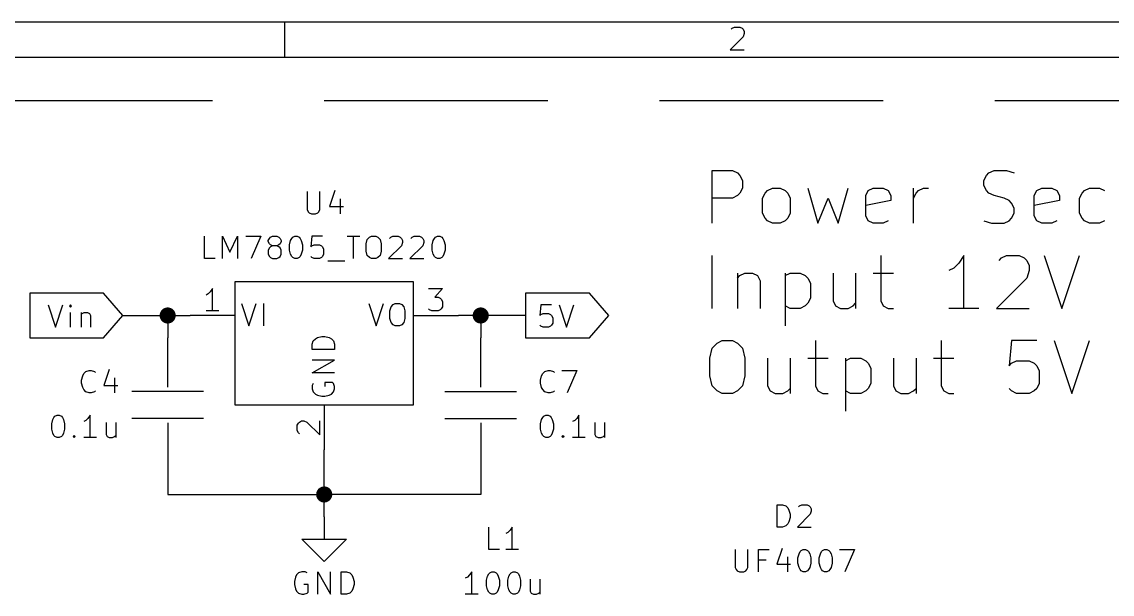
# Model space of a CAD drawing. Extents: x 0.4 to 11.3, y -7.9 to -0.4.
# Drawn here: x 1.774 to 4.212, y -1.673 to -0.394 of the extents above; entities that cross this region are included whole.
import ezdxf

# ---------------------------------------------------------------- set-up
doc = ezdxf.new("R2010")
doc.units = 0
doc.header["$MEASUREMENT"] = 0
doc.linetypes.add('DASHED', pattern=[0.75, 0.5, -0.25])
for name, color, linetype in [('BLUE3', 171, 'CONTINUOUS'), ('CYAN2', 4, 'CONTINUOUS'), ('GREEN3', 91, 'CONTINUOUS'), ('LYELLOW', 51, 'CONTINUOUS'), ('RED2', 1, 'CONTINUOUS'), ('RED3', 11, 'CONTINUOUS')]:
    doc.layers.add(name, color=color, linetype=linetype)

msp = doc.modelspace()

# ---------------------------------------------------------------- linework, layer by layer
at = {"layer": 'BLUE3', "linetype": 'DASHED'}
msp.add_line((5.2, -0.57), (0.5, -0.57), dxfattribs=at)
at = {"layer": 'BLUE3', "linetype": 'CONTINUOUS'}
for p, q in [((3.3178, -0.8439), (3.3178, -0.7258)), ((3.3178, -0.7258), (3.3628, -0.7258)), ((3.3628, -0.7258), (3.3741, -0.7314)), ((3.3741, -0.7314), (3.3797, -0.737)), ((3.9309, -0.737), (3.9365, -0.7314)), ((3.9365, -0.7314), (3.9478, -0.7258)), ((3.9478, -0.7258), (3.9759, -0.7258)), ((3.9759, -0.7258), (3.9927, -0.7314)), ((3.3797, -0.737), (3.3853, -0.7483)), ((3.3853, -0.7483), (3.3853, -0.7651)), ((3.9253, -0.7483), (3.9309, -0.737)), ((3.9253, -0.7595), (3.9253, -0.7483)), ((3.3797, -0.7764), (3.3741, -0.782)), ((3.3853, -0.7651), (3.3797, -0.7764)), ((3.4303, -0.7876), (3.4359, -0.7764)), ((3.4359, -0.7764), (3.4416, -0.7708)), ((3.4416, -0.7708), (3.4528, -0.7651)), ((3.4528, -0.7651), (3.4697, -0.7651)), ((3.4697, -0.7651), (3.4809, -0.7708)), ((3.4809, -0.7708), (3.4866, -0.7764)), ((3.4866, -0.7764), (3.4922, -0.7876)), ((3.5316, -0.7651), (3.5541, -0.8439)), ((3.599, -0.8439), (3.6215, -0.7651)), ((3.6609, -0.782), (3.6665, -0.7708)), ((3.6665, -0.7708), (3.6778, -0.7651)), ((3.6778, -0.7651), (3.7003, -0.7651)), ((3.7003, -0.7651), (3.7115, -0.7708)), ((3.7115, -0.7708), (3.7172, -0.782)), ((3.7678, -0.8439), (3.7678, -0.7651)), ((3.7678, -0.7876), (3.7734, -0.7764)), ((3.7734, -0.7764), (3.779, -0.7708)), ((3.779, -0.7708), (3.7903, -0.7651)), ((3.7903, -0.7651), (3.8015, -0.7651)), ((3.9309, -0.7708), (3.9253, -0.7595)), ((3.9365, -0.7764), (3.9309, -0.7708)), ((3.9478, -0.782), (3.9365, -0.7764)), ((4.0377, -0.782), (4.0434, -0.7708)), ((4.0434, -0.7708), (4.0546, -0.7651)), ((4.0546, -0.7651), (4.0771, -0.7651)), ((4.0771, -0.7651), (4.0884, -0.7708)), ((4.0884, -0.7708), (4.094, -0.782)), ((4.139, -0.7876), (4.1446, -0.7764)), ((4.1446, -0.7764), (4.1502, -0.7708)), ((4.1502, -0.7708), (4.1615, -0.7651)), ((4.1615, -0.7651), (4.184, -0.7651)), ((4.184, -0.7651), (4.1952, -0.7708)), ((3.3628, -0.7876), (3.3178, -0.7876)), ((3.3741, -0.782), (3.3628, -0.7876)), ((3.4303, -0.8214), (3.4303, -0.7876)), ((3.4922, -0.7876), (3.4922, -0.8214)), ((3.5541, -0.8439), (3.5766, -0.7876)), ((3.5766, -0.7876), (3.599, -0.8439)), ((3.6609, -0.827), (3.6609, -0.782)), ((3.7172, -0.7933), (3.6609, -0.8045)), ((3.7172, -0.782), (3.7172, -0.7933)), ((3.9702, -0.7876), (3.9478, -0.782)), ((3.9815, -0.7933), (3.9702, -0.7876)), ((3.9871, -0.7989), (3.9815, -0.7933)), ((3.9927, -0.8101), (3.9871, -0.7989)), ((4.0377, -0.827), (4.0377, -0.782)), ((4.094, -0.7933), (4.0377, -0.8045)), ((4.094, -0.782), (4.094, -0.7933)), ((4.139, -0.8214), (4.139, -0.7876)), ((3.4359, -0.8326), (3.4303, -0.8214)), ((3.4922, -0.8214), (3.4866, -0.8326)), ((3.6665, -0.8383), (3.6609, -0.827)), ((3.9871, -0.8326), (3.9927, -0.8214)), ((3.9927, -0.8214), (3.9927, -0.8101)), ((4.0434, -0.8383), (4.0377, -0.827)), ((4.1446, -0.8326), (4.139, -0.8214)), ((3.4416, -0.8383), (3.4359, -0.8326)), ((3.4528, -0.8439), (3.4416, -0.8383)), ((3.4697, -0.8439), (3.4528, -0.8439)), ((3.4809, -0.8383), (3.4697, -0.8439)), ((3.4866, -0.8326), (3.4809, -0.8383)), ((3.6778, -0.8439), (3.6665, -0.8383)), ((3.7003, -0.8439), (3.6778, -0.8439)), ((3.7115, -0.8383), (3.7003, -0.8439)), ((3.9253, -0.8383), (3.9421, -0.8439)), ((3.9421, -0.8439), (3.9702, -0.8439)), ((3.9702, -0.8439), (3.9815, -0.8383)), ((3.9815, -0.8383), (3.9871, -0.8326)), ((4.0546, -0.8439), (4.0434, -0.8383)), ((4.0771, -0.8439), (4.0546, -0.8439)), ((4.0884, -0.8383), (4.0771, -0.8439)), ((4.1502, -0.8383), (4.1446, -0.8326)), ((4.1615, -0.8439), (4.1502, -0.8383)), ((4.184, -0.8439), (4.1615, -0.8439)), ((4.1952, -0.8383), (4.184, -0.8439)), ((3.3178, -1.034), (3.3178, -0.9159)), ((3.6947, -0.9159), (3.6947, -1.0172)), ((3.8803, -0.9159), (3.869, -0.9328)), ((3.8803, -1.034), (3.8803, -0.9159)), ((3.959, -0.9272), (3.9646, -0.9215)), ((3.9646, -0.9215), (3.9759, -0.9159)), ((3.9759, -0.9159), (4.004, -0.9159)), ((4.004, -0.9159), (4.0152, -0.9215)), ((4.0152, -0.9215), (4.0209, -0.9272)), ((4.0602, -0.9159), (4.0996, -1.034)), ((4.0996, -1.034), (4.139, -0.9159)), ((3.8578, -0.944), (3.8465, -0.9497)), ((3.869, -0.9328), (3.8578, -0.944)), ((4.0209, -0.9272), (4.0265, -0.9384)), ((4.0265, -0.9497), (4.0209, -0.9665)), ((4.0265, -0.9384), (4.0265, -0.9497)), ((3.3741, -0.9553), (3.3741, -1.034)), ((3.3741, -0.9665), (3.3797, -0.9609)), ((3.3797, -0.9609), (3.3909, -0.9553)), ((3.3909, -0.9553), (3.4078, -0.9553)), ((3.4078, -0.9553), (3.4191, -0.9609)), ((3.4191, -0.9609), (3.4247, -0.9722)), ((3.4247, -0.9722), (3.4247, -1.034)), ((3.4809, -0.9553), (3.4809, -1.0734)), ((3.4809, -0.9609), (3.4922, -0.9553)), ((3.4922, -0.9553), (3.5147, -0.9553)), ((3.5147, -0.9553), (3.5259, -0.9609)), ((3.5259, -0.9609), (3.5316, -0.9665)), ((3.5316, -0.9665), (3.5372, -0.9778)), ((3.5878, -0.9553), (3.5878, -1.0172)), ((3.6384, -0.9553), (3.6384, -1.034)), ((3.6778, -0.9553), (3.7228, -0.9553)), ((4.0209, -0.9665), (3.9534, -1.034)), ((3.5372, -0.9778), (3.5372, -1.0115)), ((3.5316, -1.0228), (3.5259, -1.0284)), ((3.5372, -1.0115), (3.5316, -1.0228)), ((3.5878, -1.0172), (3.5934, -1.0284)), ((3.6328, -1.0284), (3.6384, -1.0228)), ((3.6947, -1.0172), (3.7003, -1.0284)), ((3.4922, -1.034), (3.4809, -1.0284)), ((3.5147, -1.034), (3.4922, -1.034)), ((3.5259, -1.0284), (3.5147, -1.034)), ((3.5934, -1.0284), (3.6047, -1.034)), ((3.6047, -1.034), (3.6215, -1.034)), ((3.6215, -1.034), (3.6328, -1.0284)), ((3.7003, -1.0284), (3.7115, -1.034)), ((3.7115, -1.034), (3.7228, -1.034)), ((3.914, -1.034), (3.8465, -1.034)), ((3.9534, -1.034), (4.0265, -1.034)), ((3.3178, -1.1229), (3.3291, -1.1117)), ((3.3291, -1.1117), (3.3403, -1.1061)), ((3.3403, -1.1061), (3.3628, -1.1061)), ((3.3628, -1.1061), (3.3741, -1.1117)), ((3.3741, -1.1117), (3.3853, -1.1229)), ((3.5484, -1.1061), (3.5484, -1.2073)), ((3.8296, -1.1061), (3.8296, -1.2073)), ((3.9871, -1.1061), (3.9815, -1.1623)), ((4.0434, -1.1061), (3.9871, -1.1061)), ((4.0827, -1.1061), (4.1221, -1.2242)), ((4.1221, -1.2242), (4.1615, -1.1061)), ((3.3122, -1.1454), (3.3178, -1.1229)), ((3.3122, -1.1848), (3.3122, -1.1454)), ((3.3853, -1.1229), (3.3909, -1.1454)), ((3.3909, -1.1454), (3.3909, -1.1848)), ((3.4416, -1.1454), (3.4416, -1.2073)), ((3.4922, -1.1454), (3.4922, -1.2242)), ((3.5316, -1.1454), (3.5766, -1.1454)), ((3.6159, -1.1454), (3.6159, -1.2635)), ((3.6159, -1.1511), (3.6272, -1.1454)), ((3.6272, -1.1454), (3.6497, -1.1454)), ((3.6497, -1.1454), (3.6609, -1.1511)), ((3.7228, -1.1454), (3.7228, -1.2073)), ((3.7734, -1.1454), (3.7734, -1.2242)), ((3.8128, -1.1454), (3.8578, -1.1454)), ((3.6609, -1.1511), (3.6665, -1.1567)), ((3.6665, -1.1567), (3.6722, -1.1679)), ((3.6722, -1.1679), (3.6722, -1.2017)), ((3.9815, -1.1623), (3.9871, -1.1567)), ((3.9871, -1.1567), (3.9984, -1.1511)), ((3.9984, -1.1511), (4.0265, -1.1511)), ((4.0265, -1.1511), (4.0377, -1.1567)), ((4.0377, -1.1567), (4.0434, -1.1623)), ((4.0434, -1.1623), (4.049, -1.1736)), ((3.3178, -1.2073), (3.3122, -1.1848)), ((3.3909, -1.1848), (3.3853, -1.2073)), ((4.049, -1.1736), (4.049, -1.2017)), ((3.3291, -1.2186), (3.3178, -1.2073)), ((3.3403, -1.2242), (3.3291, -1.2186)), ((3.3741, -1.2186), (3.3628, -1.2242)), ((3.3853, -1.2073), (3.3741, -1.2186)), ((3.4416, -1.2073), (3.4472, -1.2186)), ((3.4472, -1.2186), (3.4584, -1.2242)), ((3.4753, -1.2242), (3.4866, -1.2186)), ((3.4866, -1.2186), (3.4922, -1.2129)), ((3.5484, -1.2073), (3.5541, -1.2186)), ((3.5541, -1.2186), (3.5653, -1.2242)), ((3.6272, -1.2242), (3.6159, -1.2186)), ((3.6609, -1.2186), (3.6497, -1.2242)), ((3.6665, -1.2129), (3.6609, -1.2186)), ((3.6722, -1.2017), (3.6665, -1.2129)), ((3.7228, -1.2073), (3.7284, -1.2186)), ((3.7284, -1.2186), (3.7397, -1.2242)), ((3.7565, -1.2242), (3.7678, -1.2186)), ((3.7678, -1.2186), (3.7734, -1.2129)), ((3.8296, -1.2073), (3.8353, -1.2186)), ((3.8353, -1.2186), (3.8465, -1.2242)), ((3.9871, -1.2186), (3.9815, -1.2129)), ((3.9984, -1.2242), (3.9871, -1.2186)), ((4.0377, -1.2186), (4.0265, -1.2242)), ((4.0434, -1.2129), (4.0377, -1.2186)), ((4.049, -1.2017), (4.0434, -1.2129)), ((3.3628, -1.2242), (3.3403, -1.2242)), ((3.4584, -1.2242), (3.4753, -1.2242)), ((3.5653, -1.2242), (3.5766, -1.2242)), ((3.6497, -1.2242), (3.6272, -1.2242)), ((3.7397, -1.2242), (3.7565, -1.2242)), ((3.8465, -1.2242), (3.8578, -1.2242)), ((4.0265, -1.2242), (3.9984, -1.2242))]:
    msp.add_line(p, q, dxfattribs=at)
at = {"layer": 'CYAN2', "linetype": 'CONTINUOUS'}
for p, q in [((2.4119, -0.7728), (2.4119, -0.8133)), ((2.4119, -0.7728), (2.4119, -0.8133)), ((2.4405, -0.8133), (2.4405, -0.7728)), ((2.4405, -0.8133), (2.4405, -0.7728)), ((2.4738, -0.7704), (2.4619, -0.8061)), ((2.4738, -0.7704), (2.4619, -0.8061)), ((2.4857, -0.7895), (2.4857, -0.8228)), ((2.4857, -0.7895), (2.4857, -0.8228)), ((2.4119, -0.8133), (2.4143, -0.818)), ((2.4119, -0.8133), (2.4143, -0.818)), ((2.4143, -0.818), (2.4167, -0.8204)), ((2.4143, -0.818), (2.4167, -0.8204)), ((2.4167, -0.8204), (2.4214, -0.8228)), ((2.4167, -0.8204), (2.4214, -0.8228)), ((2.4214, -0.8228), (2.4309, -0.8228)), ((2.4214, -0.8228), (2.4309, -0.8228)), ((2.4309, -0.8228), (2.4357, -0.8204)), ((2.4309, -0.8228), (2.4357, -0.8204)), ((2.4357, -0.8204), (2.4381, -0.818)), ((2.4357, -0.8204), (2.4381, -0.818)), ((2.4381, -0.818), (2.4405, -0.8133)), ((2.4381, -0.818), (2.4405, -0.8133)), ((2.4619, -0.8061), (2.4929, -0.8061)), ((2.4619, -0.8061), (2.4929, -0.8061)), ((2.1821, -0.9228), (2.1821, -0.8728)), ((2.1821, -0.9228), (2.1821, -0.8728)), ((2.2226, -0.9228), (2.2226, -0.8728)), ((2.2226, -0.8728), (2.2393, -0.9085)), ((2.2226, -0.9228), (2.2226, -0.8728)), ((2.2226, -0.8728), (2.2393, -0.9085)), ((2.2393, -0.9085), (2.256, -0.8728)), ((2.2393, -0.9085), (2.256, -0.8728)), ((2.256, -0.8728), (2.256, -0.9228)), ((2.256, -0.8728), (2.256, -0.9228)), ((2.275, -0.8728), (2.3083, -0.8728)), ((2.275, -0.8728), (2.3083, -0.8728)), ((2.3083, -0.8728), (2.2869, -0.9228)), ((2.3083, -0.8728), (2.2869, -0.9228)), ((2.325, -0.8823), (2.3274, -0.8776)), ((2.325, -0.8823), (2.3274, -0.8776)), ((2.3274, -0.8776), (2.3298, -0.8752)), ((2.3274, -0.8776), (2.3298, -0.8752)), ((2.3298, -0.8752), (2.3345, -0.8728)), ((2.3298, -0.8752), (2.3345, -0.8728)), ((2.3345, -0.8728), (2.3441, -0.8728)), ((2.3345, -0.8728), (2.3441, -0.8728)), ((2.3441, -0.8728), (2.3488, -0.8752)), ((2.3441, -0.8728), (2.3488, -0.8752)), ((2.3488, -0.8752), (2.3512, -0.8776)), ((2.3488, -0.8752), (2.3512, -0.8776)), ((2.3512, -0.8776), (2.3536, -0.8823)), ((2.3512, -0.8776), (2.3536, -0.8823)), ((2.375, -0.8823), (2.3774, -0.8776)), ((2.375, -0.8823), (2.3774, -0.8776)), ((2.3774, -0.8776), (2.3798, -0.8752)), ((2.3774, -0.8776), (2.3798, -0.8752)), ((2.3798, -0.8752), (2.3845, -0.8728)), ((2.3798, -0.8752), (2.3845, -0.8728)), ((2.3845, -0.8728), (2.3893, -0.8728)), ((2.3845, -0.8728), (2.3893, -0.8728)), ((2.3893, -0.8728), (2.394, -0.8752)), ((2.3893, -0.8728), (2.394, -0.8752)), ((2.394, -0.8752), (2.3964, -0.8776)), ((2.394, -0.8752), (2.3964, -0.8776)), ((2.3964, -0.8776), (2.3988, -0.8823)), ((2.3964, -0.8776), (2.3988, -0.8823)), ((2.4226, -0.8728), (2.4202, -0.8966)), ((2.4226, -0.8728), (2.4202, -0.8966)), ((2.4464, -0.8728), (2.4226, -0.8728)), ((2.4464, -0.8728), (2.4226, -0.8728)), ((2.5012, -0.8728), (2.5298, -0.8728)), ((2.5012, -0.8728), (2.5298, -0.8728)), ((2.5155, -0.9228), (2.5155, -0.8728)), ((2.5155, -0.9228), (2.5155, -0.8728)), ((2.5464, -0.8799), (2.5512, -0.8752)), ((2.5464, -0.8799), (2.5512, -0.8752)), ((2.5512, -0.8752), (2.5559, -0.8728)), ((2.5512, -0.8752), (2.5559, -0.8728)), ((2.5559, -0.8728), (2.5655, -0.8728)), ((2.5559, -0.8728), (2.5655, -0.8728)), ((2.5655, -0.8728), (2.5702, -0.8752)), ((2.5655, -0.8728), (2.5702, -0.8752)), ((2.5702, -0.8752), (2.575, -0.8799)), ((2.5702, -0.8752), (2.575, -0.8799)), ((2.5964, -0.8776), (2.5988, -0.8752)), ((2.5964, -0.8776), (2.5988, -0.8752)), ((2.5988, -0.8752), (2.6036, -0.8728)), ((2.5988, -0.8752), (2.6036, -0.8728)), ((2.6036, -0.8728), (2.6155, -0.8728)), ((2.6036, -0.8728), (2.6155, -0.8728)), ((2.6155, -0.8728), (2.6202, -0.8752)), ((2.6155, -0.8728), (2.6202, -0.8752)), ((2.6202, -0.8752), (2.6226, -0.8776)), ((2.6202, -0.8752), (2.6226, -0.8776)), ((2.6226, -0.8776), (2.625, -0.8823)), ((2.6226, -0.8776), (2.625, -0.8823)), ((2.644, -0.8776), (2.6464, -0.8752)), ((2.644, -0.8776), (2.6464, -0.8752)), ((2.6464, -0.8752), (2.6512, -0.8728)), ((2.6464, -0.8752), (2.6512, -0.8728)), ((2.6512, -0.8728), (2.6631, -0.8728)), ((2.6512, -0.8728), (2.6631, -0.8728)), ((2.6631, -0.8728), (2.6679, -0.8752)), ((2.6631, -0.8728), (2.6679, -0.8752)), ((2.6679, -0.8752), (2.6702, -0.8776)), ((2.6679, -0.8752), (2.6702, -0.8776)), ((2.6702, -0.8776), (2.6726, -0.8823)), ((2.6702, -0.8776), (2.6726, -0.8823)), ((2.694, -0.8823), (2.6964, -0.8776)), ((2.694, -0.8823), (2.6964, -0.8776)), ((2.6964, -0.8776), (2.6988, -0.8752)), ((2.6964, -0.8776), (2.6988, -0.8752)), ((2.6988, -0.8752), (2.7036, -0.8728)), ((2.6988, -0.8752), (2.7036, -0.8728)), ((2.7036, -0.8728), (2.7083, -0.8728)), ((2.7036, -0.8728), (2.7083, -0.8728)), ((2.7083, -0.8728), (2.7131, -0.8752)), ((2.7083, -0.8728), (2.7131, -0.8752)), ((2.7131, -0.8752), (2.7155, -0.8776)), ((2.7131, -0.8752), (2.7155, -0.8776)), ((2.7155, -0.8776), (2.7179, -0.8823)), ((2.7155, -0.8776), (2.7179, -0.8823)), ((2.325, -0.8847), (2.325, -0.8823)), ((2.325, -0.8847), (2.325, -0.8823)), ((2.3274, -0.8895), (2.325, -0.8847)), ((2.3274, -0.8895), (2.325, -0.8847)), ((2.3274, -0.899), (2.325, -0.9038)), ((2.3274, -0.899), (2.325, -0.9038)), ((2.3298, -0.8919), (2.3274, -0.8895)), ((2.3298, -0.8919), (2.3274, -0.8895)), ((2.3298, -0.8966), (2.3274, -0.899)), ((2.3298, -0.8966), (2.3274, -0.899)), ((2.3345, -0.8942), (2.3298, -0.8919)), ((2.3345, -0.8942), (2.3298, -0.8919)), ((2.3345, -0.8942), (2.3298, -0.8966)), ((2.3345, -0.8942), (2.3298, -0.8966)), ((2.3441, -0.8942), (2.3345, -0.8942)), ((2.3441, -0.8942), (2.3345, -0.8942)), ((2.3488, -0.8919), (2.3441, -0.8942)), ((2.3488, -0.8919), (2.3441, -0.8942)), ((2.3488, -0.8966), (2.3441, -0.8942)), ((2.3488, -0.8966), (2.3441, -0.8942)), ((2.3512, -0.8895), (2.3488, -0.8919)), ((2.3512, -0.8895), (2.3488, -0.8919)), ((2.3512, -0.899), (2.3488, -0.8966)), ((2.3512, -0.899), (2.3488, -0.8966)), ((2.3536, -0.8847), (2.3512, -0.8895)), ((2.3536, -0.8847), (2.3512, -0.8895)), ((2.3536, -0.9038), (2.3512, -0.899)), ((2.3536, -0.9038), (2.3512, -0.899)), ((2.3536, -0.8823), (2.3536, -0.8847)), ((2.3536, -0.8823), (2.3536, -0.8847)), ((2.3726, -0.8919), (2.375, -0.8823)), ((2.3726, -0.8919), (2.375, -0.8823)), ((2.3726, -0.9038), (2.3726, -0.8919)), ((2.3726, -0.9038), (2.3726, -0.8919)), ((2.3988, -0.8823), (2.4012, -0.8919)), ((2.3988, -0.8823), (2.4012, -0.8919)), ((2.4012, -0.8919), (2.4012, -0.9038)), ((2.4012, -0.8919), (2.4012, -0.9038)), ((2.4202, -0.8966), (2.4226, -0.8942)), ((2.4202, -0.8966), (2.4226, -0.8942)), ((2.4226, -0.8942), (2.4274, -0.8919)), ((2.4226, -0.8942), (2.4274, -0.8919)), ((2.4274, -0.8919), (2.4393, -0.8919)), ((2.4274, -0.8919), (2.4393, -0.8919)), ((2.4393, -0.8919), (2.444, -0.8942)), ((2.4393, -0.8919), (2.444, -0.8942)), ((2.444, -0.8942), (2.4464, -0.8966)), ((2.444, -0.8942), (2.4464, -0.8966)), ((2.4464, -0.8966), (2.4488, -0.9014)), ((2.4464, -0.8966), (2.4488, -0.9014)), ((2.4488, -0.9014), (2.4488, -0.9133)), ((2.4488, -0.9014), (2.4488, -0.9133)), ((2.544, -0.8895), (2.5464, -0.8799)), ((2.544, -0.8895), (2.5464, -0.8799)), ((2.544, -0.9061), (2.544, -0.8895)), ((2.544, -0.9061), (2.544, -0.8895)), ((2.575, -0.8799), (2.5774, -0.8895)), ((2.575, -0.8799), (2.5774, -0.8895)), ((2.5774, -0.8895), (2.5774, -0.9061)), ((2.5774, -0.8895), (2.5774, -0.9061)), ((2.6226, -0.8942), (2.594, -0.9228)), ((2.6226, -0.8942), (2.594, -0.9228)), ((2.625, -0.8871), (2.6226, -0.8942)), ((2.625, -0.8871), (2.6226, -0.8942)), ((2.625, -0.8823), (2.625, -0.8871)), ((2.625, -0.8823), (2.625, -0.8871)), ((2.6702, -0.8942), (2.6417, -0.9228)), ((2.6702, -0.8942), (2.6417, -0.9228)), ((2.6726, -0.8871), (2.6702, -0.8942)), ((2.6726, -0.8871), (2.6702, -0.8942)), ((2.6726, -0.8823), (2.6726, -0.8871)), ((2.6726, -0.8823), (2.6726, -0.8871)), ((2.6917, -0.8919), (2.694, -0.8823)), ((2.6917, -0.8919), (2.694, -0.8823)), ((2.6917, -0.9038), (2.6917, -0.8919)), ((2.6917, -0.9038), (2.6917, -0.8919)), ((2.7179, -0.8823), (2.7202, -0.8919)), ((2.7179, -0.8823), (2.7202, -0.8919)), ((2.7202, -0.8919), (2.7202, -0.9038)), ((2.7202, -0.8919), (2.7202, -0.9038)), ((2.206, -0.9228), (2.1821, -0.9228)), ((2.206, -0.9228), (2.1821, -0.9228)), ((2.325, -0.9038), (2.325, -0.9133)), ((2.325, -0.9038), (2.325, -0.9133)), ((2.325, -0.9133), (2.3274, -0.918)), ((2.325, -0.9133), (2.3274, -0.918)), ((2.3274, -0.918), (2.3298, -0.9204)), ((2.3274, -0.918), (2.3298, -0.9204)), ((2.3298, -0.9204), (2.3345, -0.9228)), ((2.3298, -0.9204), (2.3345, -0.9228)), ((2.3345, -0.9228), (2.3441, -0.9228)), ((2.3345, -0.9228), (2.3441, -0.9228)), ((2.3441, -0.9228), (2.3488, -0.9204)), ((2.3441, -0.9228), (2.3488, -0.9204)), ((2.3488, -0.9204), (2.3512, -0.918)), ((2.3488, -0.9204), (2.3512, -0.918)), ((2.3512, -0.918), (2.3536, -0.9133)), ((2.3512, -0.918), (2.3536, -0.9133)), ((2.3536, -0.9133), (2.3536, -0.9038)), ((2.3536, -0.9133), (2.3536, -0.9038)), ((2.375, -0.9133), (2.3726, -0.9038)), ((2.375, -0.9133), (2.3726, -0.9038)), ((2.3774, -0.918), (2.375, -0.9133)), ((2.3774, -0.918), (2.375, -0.9133)), ((2.3798, -0.9204), (2.3774, -0.918)), ((2.3798, -0.9204), (2.3774, -0.918)), ((2.3845, -0.9228), (2.3798, -0.9204)), ((2.3845, -0.9228), (2.3798, -0.9204)), ((2.3893, -0.9228), (2.3845, -0.9228)), ((2.3893, -0.9228), (2.3845, -0.9228)), ((2.394, -0.9204), (2.3893, -0.9228)), ((2.394, -0.9204), (2.3893, -0.9228)), ((2.3964, -0.918), (2.394, -0.9204)), ((2.3964, -0.918), (2.394, -0.9204)), ((2.3988, -0.9133), (2.3964, -0.918)), ((2.3988, -0.9133), (2.3964, -0.918)), ((2.4012, -0.9038), (2.3988, -0.9133)), ((2.4012, -0.9038), (2.3988, -0.9133)), ((2.4226, -0.9204), (2.4202, -0.918)), ((2.4226, -0.9204), (2.4202, -0.918)), ((2.4274, -0.9228), (2.4226, -0.9204)), ((2.4274, -0.9228), (2.4226, -0.9204)), ((2.4393, -0.9228), (2.4274, -0.9228)), ((2.4393, -0.9228), (2.4274, -0.9228)), ((2.444, -0.9204), (2.4393, -0.9228)), ((2.444, -0.9204), (2.4393, -0.9228)), ((2.4464, -0.918), (2.444, -0.9204)), ((2.4464, -0.918), (2.444, -0.9204)), ((2.4488, -0.9133), (2.4464, -0.918)), ((2.4488, -0.9133), (2.4464, -0.918)), ((2.5464, -0.9157), (2.544, -0.9061)), ((2.5464, -0.9157), (2.544, -0.9061)), ((2.5512, -0.9204), (2.5464, -0.9157)), ((2.5512, -0.9204), (2.5464, -0.9157)), ((2.5559, -0.9228), (2.5512, -0.9204)), ((2.5559, -0.9228), (2.5512, -0.9204)), ((2.5655, -0.9228), (2.5559, -0.9228)), ((2.5655, -0.9228), (2.5559, -0.9228)), ((2.5702, -0.9204), (2.5655, -0.9228)), ((2.5702, -0.9204), (2.5655, -0.9228)), ((2.575, -0.9157), (2.5702, -0.9204)), ((2.575, -0.9157), (2.5702, -0.9204)), ((2.5774, -0.9061), (2.575, -0.9157)), ((2.5774, -0.9061), (2.575, -0.9157)), ((2.594, -0.9228), (2.625, -0.9228)), ((2.594, -0.9228), (2.625, -0.9228)), ((2.6417, -0.9228), (2.6726, -0.9228)), ((2.6417, -0.9228), (2.6726, -0.9228)), ((2.694, -0.9133), (2.6917, -0.9038)), ((2.694, -0.9133), (2.6917, -0.9038)), ((2.6964, -0.918), (2.694, -0.9133)), ((2.6964, -0.918), (2.694, -0.9133)), ((2.6988, -0.9204), (2.6964, -0.918)), ((2.6988, -0.9204), (2.6964, -0.918)), ((2.7036, -0.9228), (2.6988, -0.9204)), ((2.7036, -0.9228), (2.6988, -0.9204)), ((2.7083, -0.9228), (2.7036, -0.9228)), ((2.7083, -0.9228), (2.7036, -0.9228)), ((2.7131, -0.9204), (2.7083, -0.9228)), ((2.7131, -0.9204), (2.7083, -0.9228)), ((2.7155, -0.918), (2.7131, -0.9204)), ((2.7155, -0.918), (2.7131, -0.9204)), ((2.7179, -0.9133), (2.7155, -0.918)), ((2.7179, -0.9133), (2.7155, -0.918)), ((2.7202, -0.9038), (2.7179, -0.9133)), ((2.7202, -0.9038), (2.7179, -0.9133)), ((2.4583, -0.9276), (2.4964, -0.9276)), ((2.4583, -0.9276), (2.4964, -0.9276)), ((2.2648, -1.0231), (2.2814, -1.0731)), ((2.2648, -1.0231), (2.2814, -1.0731)), ((2.2814, -1.0731), (2.2981, -1.0231)), ((2.2814, -1.0731), (2.2981, -1.0231)), ((2.3148, -1.0731), (2.3148, -1.0231)), ((2.3148, -1.0731), (2.3148, -1.0231)), ((2.5495, -1.0231), (2.5662, -1.0731)), ((2.5495, -1.0231), (2.5662, -1.0731)), ((2.5662, -1.0731), (2.5829, -1.0231)), ((2.5662, -1.0731), (2.5829, -1.0231)), ((2.6043, -1.0255), (2.609, -1.0231)), ((2.6043, -1.0255), (2.609, -1.0231)), ((2.609, -1.0231), (2.6186, -1.0231)), ((2.609, -1.0231), (2.6186, -1.0231)), ((2.6186, -1.0231), (2.6233, -1.0255)), ((2.6186, -1.0231), (2.6233, -1.0255)), ((2.5971, -1.0398), (2.5995, -1.0303)), ((2.5971, -1.0398), (2.5995, -1.0303)), ((2.5971, -1.0565), (2.5971, -1.0398)), ((2.5971, -1.0565), (2.5971, -1.0398)), ((2.5995, -1.0303), (2.6043, -1.0255)), ((2.5995, -1.0303), (2.6043, -1.0255)), ((2.6233, -1.0255), (2.6281, -1.0303)), ((2.6233, -1.0255), (2.6281, -1.0303)), ((2.6281, -1.0303), (2.6305, -1.0398)), ((2.6281, -1.0303), (2.6305, -1.0398)), ((2.6305, -1.0398), (2.6305, -1.0565)), ((2.6305, -1.0398), (2.6305, -1.0565)), ((2.5995, -1.066), (2.5971, -1.0565)), ((2.5995, -1.066), (2.5971, -1.0565)), ((2.6043, -1.0708), (2.5995, -1.066)), ((2.6043, -1.0708), (2.5995, -1.066)), ((2.609, -1.0731), (2.6043, -1.0708)), ((2.609, -1.0731), (2.6043, -1.0708)), ((2.6233, -1.0708), (2.6186, -1.0731)), ((2.6233, -1.0708), (2.6186, -1.0731)), ((2.6281, -1.066), (2.6233, -1.0708)), ((2.6281, -1.066), (2.6233, -1.0708)), ((2.6305, -1.0565), (2.6281, -1.066)), ((2.6305, -1.0565), (2.6281, -1.066)), ((2.435, -1.0995), (2.4446, -1.0971)), ((2.435, -1.0995), (2.4446, -1.0971)), ((2.4446, -1.0971), (2.4517, -1.0971)), ((2.4446, -1.0971), (2.4517, -1.0971)), ((2.4517, -1.0971), (2.4612, -1.0995)), ((2.4517, -1.0971), (2.4612, -1.0995)), ((2.6186, -1.0731), (2.609, -1.0731)), ((2.6186, -1.0731), (2.609, -1.0731)), ((2.4231, -1.1138), (2.4255, -1.1067)), ((2.4231, -1.1138), (2.4255, -1.1067)), ((2.4231, -1.1257), (2.4231, -1.1138)), ((2.4231, -1.1257), (2.4231, -1.1138)), ((2.4255, -1.1067), (2.4303, -1.1019)), ((2.4255, -1.1067), (2.4303, -1.1019)), ((2.4303, -1.1019), (2.435, -1.0995)), ((2.4303, -1.1019), (2.435, -1.0995)), ((2.4612, -1.0995), (2.466, -1.1019)), ((2.4612, -1.0995), (2.466, -1.1019)), ((2.466, -1.1019), (2.4708, -1.1067)), ((2.466, -1.1019), (2.4708, -1.1067)), ((2.4708, -1.1067), (2.4731, -1.1138)), ((2.4708, -1.1067), (2.4731, -1.1138)), ((2.4731, -1.1138), (2.4731, -1.1257)), ((2.4731, -1.1138), (2.4731, -1.1257)), ((2.4731, -1.1257), (2.4231, -1.1257)), ((2.4731, -1.1257), (2.4231, -1.1257)), ((2.4231, -1.1781), (2.4731, -1.1495)), ((2.4731, -1.1495), (2.4231, -1.1495)), ((2.4231, -1.1781), (2.4731, -1.1495)), ((2.4731, -1.1495), (2.4231, -1.1495)), ((1.9075, -1.1942), (1.9099, -1.1847)), ((1.9075, -1.1942), (1.9099, -1.1847)), ((1.9075, -1.2014), (1.9075, -1.1942)), ((1.9075, -1.2014), (1.9075, -1.1942)), ((1.9099, -1.1847), (1.9123, -1.1799)), ((1.9099, -1.1847), (1.9123, -1.1799)), ((1.9123, -1.1799), (1.9171, -1.1752)), ((1.9123, -1.1799), (1.9171, -1.1752)), ((1.9171, -1.1752), (1.9242, -1.1728)), ((1.9171, -1.1752), (1.9242, -1.1728)), ((1.9242, -1.1728), (1.929, -1.1728)), ((1.9242, -1.1728), (1.929, -1.1728)), ((1.929, -1.1728), (1.9361, -1.1752)), ((1.929, -1.1728), (1.9361, -1.1752)), ((1.9361, -1.1752), (1.9385, -1.1776)), ((1.9361, -1.1752), (1.9385, -1.1776)), ((1.9694, -1.1704), (1.9575, -1.2061)), ((1.9694, -1.1704), (1.9575, -1.2061)), ((1.9813, -1.1895), (1.9813, -1.2228)), ((1.9813, -1.1895), (1.9813, -1.2228)), ((2.4731, -1.1781), (2.4231, -1.1781)), ((2.4731, -1.1781), (2.4231, -1.1781)), ((2.9339, -1.1942), (2.9363, -1.1847)), ((2.9339, -1.1942), (2.9363, -1.1847)), ((2.9339, -1.2014), (2.9339, -1.1942)), ((2.9339, -1.2014), (2.9339, -1.1942)), ((2.9363, -1.1847), (2.9387, -1.1799)), ((2.9363, -1.1847), (2.9387, -1.1799)), ((2.9387, -1.1799), (2.9434, -1.1752)), ((2.9387, -1.1799), (2.9434, -1.1752)), ((2.9434, -1.1752), (2.9506, -1.1728)), ((2.9434, -1.1752), (2.9506, -1.1728)), ((2.9506, -1.1728), (2.9553, -1.1728)), ((2.9506, -1.1728), (2.9553, -1.1728)), ((2.9553, -1.1728), (2.9625, -1.1752)), ((2.9553, -1.1728), (2.9625, -1.1752)), ((2.9625, -1.1752), (2.9649, -1.1776)), ((2.9625, -1.1752), (2.9649, -1.1776)), ((2.9815, -1.1728), (3.0149, -1.1728)), ((2.9815, -1.1728), (3.0149, -1.1728)), ((3.0149, -1.1728), (2.9934, -1.2228)), ((3.0149, -1.1728), (2.9934, -1.2228)), ((1.9099, -1.2109), (1.9075, -1.2014)), ((1.9099, -1.2109), (1.9075, -1.2014)), ((1.9123, -1.2157), (1.9099, -1.2109)), ((1.9123, -1.2157), (1.9099, -1.2109)), ((1.9171, -1.2204), (1.9123, -1.2157)), ((1.9171, -1.2204), (1.9123, -1.2157)), ((1.9385, -1.218), (1.9361, -1.2204)), ((1.9385, -1.218), (1.9361, -1.2204)), ((1.9575, -1.2061), (1.9885, -1.2061)), ((1.9575, -1.2061), (1.9885, -1.2061)), ((2.4255, -1.2019), (2.4231, -1.2067)), ((2.4255, -1.2019), (2.4231, -1.2067)), ((2.4231, -1.2067), (2.4231, -1.2138)), ((2.4231, -1.2067), (2.4231, -1.2138)), ((2.4231, -1.2138), (2.4255, -1.2209)), ((2.4231, -1.2138), (2.4255, -1.2209)), ((2.4684, -1.1995), (2.4517, -1.1995)), ((2.4517, -1.1995), (2.4517, -1.209)), ((2.4684, -1.1995), (2.4517, -1.1995)), ((2.4517, -1.1995), (2.4517, -1.209)), ((2.4708, -1.2019), (2.4684, -1.1995)), ((2.4708, -1.2019), (2.4684, -1.1995)), ((2.4731, -1.209), (2.4708, -1.2019)), ((2.4731, -1.209), (2.4708, -1.2019)), ((2.4708, -1.2209), (2.4731, -1.2138)), ((2.4708, -1.2209), (2.4731, -1.2138)), ((2.4731, -1.2138), (2.4731, -1.209)), ((2.4731, -1.2138), (2.4731, -1.209)), ((2.9363, -1.2109), (2.9339, -1.2014)), ((2.9363, -1.2109), (2.9339, -1.2014)), ((2.9387, -1.2157), (2.9363, -1.2109)), ((2.9387, -1.2157), (2.9363, -1.2109)), ((2.9434, -1.2204), (2.9387, -1.2157)), ((2.9434, -1.2204), (2.9387, -1.2157)), ((2.9649, -1.218), (2.9625, -1.2204)), ((2.9649, -1.218), (2.9625, -1.2204)), ((1.9242, -1.2228), (1.9171, -1.2204)), ((1.9242, -1.2228), (1.9171, -1.2204)), ((1.929, -1.2228), (1.9242, -1.2228)), ((1.929, -1.2228), (1.9242, -1.2228)), ((1.9361, -1.2204), (1.929, -1.2228)), ((1.9361, -1.2204), (1.929, -1.2228)), ((2.4255, -1.2209), (2.4303, -1.2257)), ((2.4255, -1.2209), (2.4303, -1.2257)), ((2.4303, -1.2257), (2.435, -1.2281)), ((2.4303, -1.2257), (2.435, -1.2281)), ((2.435, -1.2281), (2.4446, -1.2305)), ((2.435, -1.2281), (2.4446, -1.2305)), ((2.4446, -1.2305), (2.4517, -1.2305)), ((2.4446, -1.2305), (2.4517, -1.2305)), ((2.4517, -1.2305), (2.4612, -1.2281)), ((2.4517, -1.2305), (2.4612, -1.2281)), ((2.4612, -1.2281), (2.466, -1.2257)), ((2.4612, -1.2281), (2.466, -1.2257)), ((2.466, -1.2257), (2.4708, -1.2209)), ((2.466, -1.2257), (2.4708, -1.2209)), ((2.9506, -1.2228), (2.9434, -1.2204)), ((2.9506, -1.2228), (2.9434, -1.2204)), ((2.9553, -1.2228), (2.9506, -1.2228)), ((2.9553, -1.2228), (2.9506, -1.2228)), ((2.9625, -1.2204), (2.9553, -1.2228)), ((2.9625, -1.2204), (2.9553, -1.2228)), ((1.8409, -1.2919), (1.8432, -1.2823)), ((1.8409, -1.2919), (1.8432, -1.2823)), ((1.8409, -1.3038), (1.8409, -1.2919)), ((1.8409, -1.3038), (1.8409, -1.2919)), ((1.8432, -1.2823), (1.8456, -1.2776)), ((1.8432, -1.2823), (1.8456, -1.2776)), ((1.8456, -1.2776), (1.848, -1.2752)), ((1.8456, -1.2776), (1.848, -1.2752)), ((1.848, -1.2752), (1.8528, -1.2728)), ((1.848, -1.2752), (1.8528, -1.2728)), ((1.8528, -1.2728), (1.8575, -1.2728)), ((1.8528, -1.2728), (1.8575, -1.2728)), ((1.8575, -1.2728), (1.8623, -1.2752)), ((1.8575, -1.2728), (1.8623, -1.2752)), ((1.8623, -1.2752), (1.8647, -1.2776)), ((1.8623, -1.2752), (1.8647, -1.2776)), ((1.8647, -1.2776), (1.8671, -1.2823)), ((1.8647, -1.2776), (1.8671, -1.2823)), ((1.8671, -1.2823), (1.8694, -1.2919)), ((1.8671, -1.2823), (1.8694, -1.2919)), ((1.8694, -1.2919), (1.8694, -1.3038)), ((1.8694, -1.2919), (1.8694, -1.3038)), ((1.9171, -1.2847), (1.9123, -1.2871)), ((1.9171, -1.2847), (1.9123, -1.2871)), ((1.9218, -1.2799), (1.9171, -1.2847)), ((1.9218, -1.2799), (1.9171, -1.2847)), ((1.9266, -1.2728), (1.9218, -1.2799)), ((1.9266, -1.2728), (1.9218, -1.2799)), ((1.9266, -1.3228), (1.9266, -1.2728)), ((1.9266, -1.3228), (1.9266, -1.2728)), ((1.9623, -1.2895), (1.9623, -1.3157)), ((1.9623, -1.2895), (1.9623, -1.3157)), ((1.9837, -1.2895), (1.9837, -1.3228)), ((1.9837, -1.2895), (1.9837, -1.3228)), ((2.9339, -1.2919), (2.9363, -1.2823)), ((2.9339, -1.2919), (2.9363, -1.2823)), ((2.9339, -1.3038), (2.9339, -1.2919)), ((2.9339, -1.3038), (2.9339, -1.2919)), ((2.9363, -1.2823), (2.9387, -1.2776)), ((2.9363, -1.2823), (2.9387, -1.2776)), ((2.9387, -1.2776), (2.941, -1.2752)), ((2.9387, -1.2776), (2.941, -1.2752)), ((2.941, -1.2752), (2.9458, -1.2728)), ((2.941, -1.2752), (2.9458, -1.2728)), ((2.9458, -1.2728), (2.9506, -1.2728)), ((2.9458, -1.2728), (2.9506, -1.2728)), ((2.9506, -1.2728), (2.9553, -1.2752)), ((2.9506, -1.2728), (2.9553, -1.2752)), ((2.9553, -1.2752), (2.9577, -1.2776)), ((2.9553, -1.2752), (2.9577, -1.2776)), ((2.9577, -1.2776), (2.9601, -1.2823)), ((2.9577, -1.2776), (2.9601, -1.2823)), ((2.9601, -1.2823), (2.9625, -1.2919)), ((2.9601, -1.2823), (2.9625, -1.2919)), ((2.9625, -1.2919), (2.9625, -1.3038)), ((2.9625, -1.2919), (2.9625, -1.3038)), ((3.0101, -1.2847), (3.0053, -1.2871)), ((3.0101, -1.2847), (3.0053, -1.2871)), ((3.0149, -1.2799), (3.0101, -1.2847)), ((3.0149, -1.2799), (3.0101, -1.2847)), ((3.0196, -1.2728), (3.0149, -1.2799)), ((3.0196, -1.2728), (3.0149, -1.2799)), ((3.0196, -1.3228), (3.0196, -1.2728)), ((3.0196, -1.3228), (3.0196, -1.2728)), ((3.0553, -1.2895), (3.0553, -1.3157)), ((3.0553, -1.2895), (3.0553, -1.3157)), ((3.0768, -1.2895), (3.0768, -1.3228)), ((3.0768, -1.2895), (3.0768, -1.3228)), ((1.8432, -1.3133), (1.8409, -1.3038)), ((1.8432, -1.3133), (1.8409, -1.3038)), ((1.8456, -1.318), (1.8432, -1.3133)), ((1.8456, -1.318), (1.8432, -1.3133)), ((1.8671, -1.3133), (1.8647, -1.318)), ((1.8671, -1.3133), (1.8647, -1.318)), ((1.8694, -1.3038), (1.8671, -1.3133)), ((1.8694, -1.3038), (1.8671, -1.3133)), ((1.9623, -1.3157), (1.9647, -1.3204)), ((1.9623, -1.3157), (1.9647, -1.3204)), ((2.9363, -1.3133), (2.9339, -1.3038)), ((2.9363, -1.3133), (2.9339, -1.3038)), ((2.9387, -1.318), (2.9363, -1.3133)), ((2.9387, -1.318), (2.9363, -1.3133)), ((2.9601, -1.3133), (2.9577, -1.318)), ((2.9601, -1.3133), (2.9577, -1.318)), ((2.9625, -1.3038), (2.9601, -1.3133)), ((2.9625, -1.3038), (2.9601, -1.3133)), ((3.0553, -1.3157), (3.0577, -1.3204)), ((3.0553, -1.3157), (3.0577, -1.3204)), ((1.848, -1.3204), (1.8456, -1.318)), ((1.848, -1.3204), (1.8456, -1.318)), ((1.8528, -1.3228), (1.848, -1.3204)), ((1.8528, -1.3228), (1.848, -1.3204)), ((1.8575, -1.3228), (1.8528, -1.3228)), ((1.8575, -1.3228), (1.8528, -1.3228)), ((1.8623, -1.3204), (1.8575, -1.3228)), ((1.8623, -1.3204), (1.8575, -1.3228)), ((1.8647, -1.318), (1.8623, -1.3204)), ((1.8647, -1.318), (1.8623, -1.3204)), ((1.8885, -1.3204), (1.8909, -1.318)), ((1.8885, -1.3204), (1.8909, -1.318)), ((1.8909, -1.3228), (1.8885, -1.3204)), ((1.8909, -1.3228), (1.8885, -1.3204)), ((1.8909, -1.318), (1.8932, -1.3204)), ((1.8909, -1.318), (1.8909, -1.3228)), ((1.8909, -1.318), (1.8932, -1.3204)), ((1.8909, -1.318), (1.8909, -1.3228)), ((1.8932, -1.3204), (1.8909, -1.3228)), ((1.8932, -1.3204), (1.8909, -1.3228)), ((1.9409, -1.3228), (1.9123, -1.3228)), ((1.9409, -1.3228), (1.9123, -1.3228)), ((1.9647, -1.3204), (1.9694, -1.3228)), ((1.9647, -1.3204), (1.9694, -1.3228)), ((1.9694, -1.3228), (1.9766, -1.3228)), ((1.9694, -1.3228), (1.9766, -1.3228)), ((1.9766, -1.3228), (1.9813, -1.3204)), ((1.9766, -1.3228), (1.9813, -1.3204)), ((1.9813, -1.3204), (1.9837, -1.318)), ((1.9813, -1.3204), (1.9837, -1.318)), ((2.941, -1.3204), (2.9387, -1.318)), ((2.941, -1.3204), (2.9387, -1.318)), ((2.9458, -1.3228), (2.941, -1.3204)), ((2.9458, -1.3228), (2.941, -1.3204)), ((2.9506, -1.3228), (2.9458, -1.3228)), ((2.9506, -1.3228), (2.9458, -1.3228)), ((2.9553, -1.3204), (2.9506, -1.3228)), ((2.9553, -1.3204), (2.9506, -1.3228)), ((2.9577, -1.318), (2.9553, -1.3204)), ((2.9577, -1.318), (2.9553, -1.3204)), ((2.9815, -1.3204), (2.9839, -1.318)), ((2.9815, -1.3204), (2.9839, -1.318)), ((2.9839, -1.3228), (2.9815, -1.3204)), ((2.9839, -1.3228), (2.9815, -1.3204)), ((2.9839, -1.318), (2.9863, -1.3204)), ((2.9839, -1.318), (2.9839, -1.3228)), ((2.9839, -1.318), (2.9863, -1.3204)), ((2.9839, -1.318), (2.9839, -1.3228)), ((2.9863, -1.3204), (2.9839, -1.3228)), ((2.9863, -1.3204), (2.9839, -1.3228)), ((3.0339, -1.3228), (3.0053, -1.3228)), ((3.0339, -1.3228), (3.0053, -1.3228)), ((3.0577, -1.3204), (3.0625, -1.3228)), ((3.0577, -1.3204), (3.0625, -1.3228)), ((3.0625, -1.3228), (3.0696, -1.3228)), ((3.0625, -1.3228), (3.0696, -1.3228)), ((3.0696, -1.3228), (3.0744, -1.3204)), ((3.0696, -1.3228), (3.0744, -1.3204)), ((3.0744, -1.3204), (3.0768, -1.318)), ((3.0744, -1.3204), (3.0768, -1.318)), ((3.4631, -1.5228), (3.4631, -1.4728)), ((3.4631, -1.4728), (3.475, -1.4728)), ((3.475, -1.4728), (3.4821, -1.4752)), ((3.4821, -1.4752), (3.4869, -1.4799)), ((3.4869, -1.4799), (3.4893, -1.4847)), ((3.4893, -1.4847), (3.4917, -1.4942)), ((3.5107, -1.4776), (3.5131, -1.4752)), ((3.5131, -1.4752), (3.5179, -1.4728)), ((3.5179, -1.4728), (3.5298, -1.4728)), ((3.5298, -1.4728), (3.5345, -1.4752)), ((3.5345, -1.4752), (3.5369, -1.4776)), ((3.5369, -1.4776), (3.5393, -1.4823)), ((3.5393, -1.4871), (3.5369, -1.4942)), ((3.5393, -1.4823), (3.5393, -1.4871)), ((3.4893, -1.5109), (3.4869, -1.5157)), ((3.4917, -1.5014), (3.4893, -1.5109)), ((3.4917, -1.4942), (3.4917, -1.5014)), ((3.5369, -1.4942), (3.5083, -1.5228)), ((2.8179, -1.5728), (2.8179, -1.5228)), ((2.8607, -1.5347), (2.856, -1.5371)), ((2.8655, -1.5299), (2.8607, -1.5347)), ((2.8702, -1.5228), (2.8655, -1.5299)), ((2.8702, -1.5728), (2.8702, -1.5228)), ((3.475, -1.5228), (3.4631, -1.5228)), ((3.4821, -1.5204), (3.475, -1.5228)), ((3.4869, -1.5157), (3.4821, -1.5204)), ((3.5083, -1.5228), (3.5393, -1.5228)), ((2.8417, -1.5728), (2.8179, -1.5728)), ((2.8845, -1.5728), (2.856, -1.5728)), ((3.369, -1.5728), (3.369, -1.6133)), ((3.3976, -1.6133), (3.3976, -1.5728)), ((3.4214, -1.6228), (3.4214, -1.5728)), ((3.4214, -1.5728), (3.4452, -1.5728)), ((3.4738, -1.5704), (3.4619, -1.6061)), ((3.5095, -1.5918), (3.5119, -1.5823)), ((3.5119, -1.5823), (3.5143, -1.5776)), ((3.5143, -1.5776), (3.5167, -1.5752)), ((3.5167, -1.5752), (3.5214, -1.5728)), ((3.5214, -1.5728), (3.5262, -1.5728)), ((3.5262, -1.5728), (3.5309, -1.5752)), ((3.5309, -1.5752), (3.5333, -1.5776)), ((3.5333, -1.5776), (3.5357, -1.5823)), ((3.5357, -1.5823), (3.5381, -1.5918)), ((3.5571, -1.5918), (3.5595, -1.5823)), ((3.5595, -1.5823), (3.5619, -1.5776)), ((3.5619, -1.5776), (3.5643, -1.5752)), ((3.5643, -1.5752), (3.569, -1.5728)), ((3.569, -1.5728), (3.5738, -1.5728)), ((3.5738, -1.5728), (3.5786, -1.5752)), ((3.5786, -1.5752), (3.5809, -1.5776)), ((3.5809, -1.5776), (3.5833, -1.5823)), ((3.5833, -1.5823), (3.5857, -1.5918)), ((3.6024, -1.5728), (3.6357, -1.5728)), ((3.6357, -1.5728), (3.6143, -1.6228)), ((3.4381, -1.5966), (3.4214, -1.5966)), ((3.4619, -1.6061), (3.4929, -1.6061)), ((3.4857, -1.5895), (3.4857, -1.6228)), ((3.5095, -1.6038), (3.5095, -1.5918)), ((3.5119, -1.6133), (3.5095, -1.6038)), ((3.5381, -1.6038), (3.5357, -1.6133)), ((3.5381, -1.5918), (3.5381, -1.6038)), ((3.5571, -1.6038), (3.5571, -1.5918)), ((3.5595, -1.6133), (3.5571, -1.6038)), ((3.5857, -1.6038), (3.5833, -1.6133)), ((3.5857, -1.5918), (3.5857, -1.6038)), ((2.3881, -1.6299), (2.3857, -1.6347)), ((2.3929, -1.6252), (2.3881, -1.6299)), ((2.4, -1.6228), (2.3929, -1.6252)), ((2.4071, -1.6228), (2.4, -1.6228)), ((2.4119, -1.6252), (2.4071, -1.6228)), ((2.4357, -1.6728), (2.4357, -1.6228)), ((2.4357, -1.6228), (2.4643, -1.6728)), ((2.4643, -1.6728), (2.4643, -1.6228)), ((2.4881, -1.6728), (2.4881, -1.6228)), ((2.4881, -1.6228), (2.5, -1.6228)), ((2.5, -1.6228), (2.5071, -1.6252)), ((2.5071, -1.6252), (2.5119, -1.6299)), ((2.5119, -1.6299), (2.5143, -1.6347)), ((2.775, -1.6299), (2.7702, -1.6347)), ((2.7798, -1.6228), (2.775, -1.6299)), ((2.7798, -1.6728), (2.7798, -1.6228)), ((2.8131, -1.6418), (2.8155, -1.6323)), ((2.8155, -1.6323), (2.8179, -1.6276)), ((2.8179, -1.6276), (2.8202, -1.6252)), ((2.8202, -1.6252), (2.825, -1.6228)), ((2.825, -1.6228), (2.8298, -1.6228)), ((2.8298, -1.6228), (2.8345, -1.6252)), ((2.8345, -1.6252), (2.8369, -1.6276)), ((2.8369, -1.6276), (2.8393, -1.6323)), ((2.8393, -1.6323), (2.8417, -1.6418)), ((2.8607, -1.6418), (2.8631, -1.6323)), ((2.8631, -1.6323), (2.8655, -1.6276)), ((2.8655, -1.6276), (2.8679, -1.6252)), ((2.8679, -1.6252), (2.8726, -1.6228)), ((2.8726, -1.6228), (2.8774, -1.6228)), ((2.8774, -1.6228), (2.8821, -1.6252)), ((2.8821, -1.6252), (2.8845, -1.6276)), ((2.8845, -1.6276), (2.8869, -1.6323)), ((2.8869, -1.6323), (2.8893, -1.6418)), ((3.369, -1.6133), (3.3714, -1.618)), ((3.3714, -1.618), (3.3738, -1.6204)), ((3.3738, -1.6204), (3.3786, -1.6228)), ((3.3786, -1.6228), (3.3881, -1.6228)), ((3.3881, -1.6228), (3.3929, -1.6204)), ((3.3929, -1.6204), (3.3952, -1.618)), ((3.3952, -1.618), (3.3976, -1.6133)), ((3.5143, -1.618), (3.5119, -1.6133)), ((3.5167, -1.6204), (3.5143, -1.618)), ((3.5214, -1.6228), (3.5167, -1.6204)), ((3.5262, -1.6228), (3.5214, -1.6228)), ((3.5309, -1.6204), (3.5262, -1.6228)), ((3.5333, -1.618), (3.5309, -1.6204)), ((3.5357, -1.6133), (3.5333, -1.618)), ((3.5619, -1.618), (3.5595, -1.6133)), ((3.5643, -1.6204), (3.5619, -1.618)), ((3.569, -1.6228), (3.5643, -1.6204)), ((3.5738, -1.6228), (3.569, -1.6228)), ((3.5786, -1.6204), (3.5738, -1.6228)), ((3.5809, -1.618), (3.5786, -1.6204)), ((3.5833, -1.6133), (3.5809, -1.618)), ((2.3857, -1.6347), (2.3833, -1.6442)), ((2.3833, -1.6442), (2.3833, -1.6514)), ((2.3833, -1.6514), (2.3857, -1.6609)), ((2.4143, -1.6514), (2.4048, -1.6514)), ((2.4143, -1.668), (2.4143, -1.6514)), ((2.5143, -1.6347), (2.5167, -1.6442)), ((2.5167, -1.6514), (2.5143, -1.6609)), ((2.5167, -1.6442), (2.5167, -1.6514)), ((2.7702, -1.6347), (2.7655, -1.6371)), ((2.8131, -1.6538), (2.8131, -1.6418)), ((2.8155, -1.6633), (2.8131, -1.6538)), ((2.8417, -1.6538), (2.8393, -1.6633)), ((2.8417, -1.6418), (2.8417, -1.6538)), ((2.8607, -1.6538), (2.8607, -1.6418)), ((2.8631, -1.6633), (2.8607, -1.6538)), ((2.8893, -1.6538), (2.8869, -1.6633)), ((2.8893, -1.6418), (2.8893, -1.6538)), ((2.9107, -1.6395), (2.9107, -1.6657)), ((2.9321, -1.6395), (2.9321, -1.6728)), ((2.3857, -1.6609), (2.3881, -1.6657)), ((2.3881, -1.6657), (2.3929, -1.6704)), ((2.3929, -1.6704), (2.4, -1.6728)), ((2.4, -1.6728), (2.4048, -1.6728)), ((2.4048, -1.6728), (2.4119, -1.6704)), ((2.4119, -1.6704), (2.4143, -1.668)), ((2.5, -1.6728), (2.4881, -1.6728)), ((2.5071, -1.6704), (2.5, -1.6728)), ((2.5119, -1.6657), (2.5071, -1.6704)), ((2.5143, -1.6609), (2.5119, -1.6657)), ((2.794, -1.6728), (2.7655, -1.6728)), ((2.8179, -1.668), (2.8155, -1.6633)), ((2.8202, -1.6704), (2.8179, -1.668)), ((2.825, -1.6728), (2.8202, -1.6704)), ((2.8298, -1.6728), (2.825, -1.6728)), ((2.8345, -1.6704), (2.8298, -1.6728)), ((2.8369, -1.668), (2.8345, -1.6704)), ((2.8393, -1.6633), (2.8369, -1.668)), ((2.8655, -1.668), (2.8631, -1.6633)), ((2.8679, -1.6704), (2.8655, -1.668)), ((2.8726, -1.6728), (2.8679, -1.6704)), ((2.8774, -1.6728), (2.8726, -1.6728)), ((2.8821, -1.6704), (2.8774, -1.6728)), ((2.8845, -1.668), (2.8821, -1.6704)), ((2.8869, -1.6633), (2.8845, -1.668)), ((2.9107, -1.6657), (2.9131, -1.6704)), ((2.9131, -1.6704), (2.9179, -1.6728)), ((2.9179, -1.6728), (2.925, -1.6728)), ((2.925, -1.6728), (2.9298, -1.6704)), ((2.9298, -1.6704), (2.9321, -1.668))]:
    msp.add_line(p, q, dxfattribs=at)
at = {"layer": 'GREEN3', "linetype": 'CONTINUOUS'}
for p, q in [((2, -1.05), (2.1, -1.05)), ((2.1, -1.05), (2.1, -1.1)), ((2.1, -1.05), (2.15, -1.05)), ((2.8, -1.05), (2.75, -1.05)), ((2.9, -1.05), (2.8, -1.05)), ((2.8, -1.05), (2.8, -1.1)), ((2.45, -1.45), (2.45, -1.35)), ((2.1, -1.4), (2.1, -1.45)), ((2.8, -1.4), (2.8, -1.45)), ((2.1, -1.45), (2.45, -1.45)), ((2.45, -1.5), (2.45, -1.45)), ((2.8, -1.45), (2.45, -1.45))]:
    msp.add_line(p, q, dxfattribs=at)
at = {"layer": 'GREEN3', "const_width": 0.018}
for points in [[(2.091, -1.05, 1), (2.109, -1.05, 1)], [(2.791, -1.05, 1), (2.809, -1.05, 1)], [(2.441, -1.45, 1), (2.459, -1.45, 1)]]:
    msp.add_lwpolyline(points, format="xyb", close=True, dxfattribs=at)
at = {"layer": 'LYELLOW', "linetype": 'CONTINUOUS'}
for p, q in [((2.25, -0.975), (2.25, -1.25)), ((2.65, -0.975), (2.25, -0.975)), ((2.65, -1.25), (2.65, -0.975)), ((2.25, -1.25), (2.65, -1.25))]:
    msp.add_line(p, q, dxfattribs=at)
at = {"layer": 'RED2', "linetype": 'CONTINUOUS'}
for p, q in [((0.3937, -0.3937), (11.2993, -0.3937)), ((2.3622, -0.4724), (2.3622, -0.3937)), ((3.3601, -0.4101), (3.3625, -0.4077)), ((3.3625, -0.4077), (3.3674, -0.4053)), ((3.3674, -0.4053), (3.3796, -0.4053)), ((3.3796, -0.4053), (3.3845, -0.4077)), ((3.3845, -0.4077), (3.3869, -0.4101)), ((3.3869, -0.4101), (3.3893, -0.415)), ((3.3869, -0.4272), (3.3576, -0.4564)), ((3.3893, -0.4199), (3.3869, -0.4272)), ((3.3893, -0.415), (3.3893, -0.4199)), ((3.3576, -0.4564), (3.3893, -0.4564)), ((0.4724, -0.4724), (11.2206, -0.4724)), ((2.25, -0.975), (2.25, -1.25)), ((2.65, -0.975), (2.25, -0.975)), ((2.65, -1.25), (2.65, -0.975)), ((1.9562, -1), (1.7918, -1)), ((1.7918, -1), (1.7918, -1.05)), ((2, -1.05), (1.9562, -1)), ((3.043, -1), (2.9, -1)), ((2.9, -1), (2.9, -1.05)), ((3.0868, -1.05), (3.043, -1)), ((1.8325, -1.0264), (1.8492, -1.0764)), ((1.8492, -1.0764), (1.8658, -1.0264)), ((1.8825, -1.0264), (1.8801, -1.0288)), ((1.8801, -1.0288), (1.8825, -1.0311)), ((1.8849, -1.0288), (1.8825, -1.0264)), ((1.8825, -1.0264), (1.8825, -1.0311)), ((1.8825, -1.0311), (1.8849, -1.0288)), ((1.8825, -1.0764), (1.8825, -1.043)), ((1.9063, -1.043), (1.9063, -1.0764)), ((1.9063, -1.0478), (1.9087, -1.0454)), ((1.9087, -1.0454), (1.9134, -1.043)), ((1.9134, -1.043), (1.9206, -1.043)), ((1.9206, -1.043), (1.9254, -1.0454)), ((1.9254, -1.0454), (1.9277, -1.0502)), ((2.9348, -1.0264), (2.9324, -1.0502)), ((2.9324, -1.0502), (2.9348, -1.0478)), ((2.9586, -1.0264), (2.9348, -1.0264)), ((2.9348, -1.0478), (2.9395, -1.0454)), ((2.9395, -1.0454), (2.9514, -1.0454)), ((2.9514, -1.0454), (2.9562, -1.0478)), ((2.9562, -1.0478), (2.9586, -1.0502)), ((2.9752, -1.0264), (2.9919, -1.0764)), ((2.9919, -1.0764), (3.0086, -1.0264)), ((1.7918, -1.05), (1.7918, -1.1)), ((1.9277, -1.0502), (1.9277, -1.0764)), ((1.9562, -1.1), (2, -1.05)), ((2.25, -1.05), (2.15, -1.05)), ((2.25, -1.05), (2.15, -1.05)), ((2.65, -1.05), (2.75, -1.05)), ((2.65, -1.05), (2.75, -1.05)), ((2.9, -1.05), (2.9, -1.1)), ((2.9348, -1.074), (2.9324, -1.0716)), ((2.9586, -1.0716), (2.9562, -1.074)), ((2.9586, -1.0502), (2.961, -1.0549)), ((2.961, -1.0669), (2.9586, -1.0716)), ((2.961, -1.0549), (2.961, -1.0669)), ((3.043, -1.1), (3.0868, -1.05)), ((2.9395, -1.0764), (2.9348, -1.074)), ((2.9514, -1.0764), (2.9395, -1.0764)), ((2.9562, -1.074), (2.9514, -1.0764)), ((1.7918, -1.1), (1.9562, -1.1)), ((2.1, -1.21), (2.1, -1.1)), ((2.1, -1.21), (2.1, -1.1)), ((2.8, -1.21), (2.8, -1.1)), ((2.8, -1.21), (2.8, -1.1)), ((2.9, -1.1), (3.043, -1.1)), ((2.18, -1.22), (2.02, -1.22)), ((2.72, -1.22), (2.88, -1.22)), ((2.25, -1.25), (2.65, -1.25)), ((2.45, -1.25), (2.45, -1.35)), ((2.45, -1.25), (2.45, -1.35)), ((2.18, -1.28), (2.02, -1.28)), ((2.1, -1.29), (2.1, -1.4)), ((2.1, -1.29), (2.1, -1.4)), ((2.72, -1.28), (2.88, -1.28)), ((2.8, -1.29), (2.8, -1.4)), ((2.8, -1.29), (2.8, -1.4)), ((2.45, -1.5), (2.45, -1.55)), ((2.45, -1.6), (2.4, -1.55)), ((2.4, -1.55), (2.45, -1.55)), ((2.45, -1.55), (2.5, -1.55)), ((2.5, -1.55), (2.45, -1.6))]:
    msp.add_line(p, q, dxfattribs=at)
at = {"layer": 'RED3', "linetype": 'CONTINUOUS'}
for p, q in [((2.1952, -0.997), (2.1905, -1.0018)), ((2.1952, -0.997), (2.1905, -1.0018)), ((2.2, -0.9899), (2.1952, -0.997)), ((2.2, -0.9899), (2.1952, -0.997)), ((2.2, -1.0399), (2.2, -0.9899)), ((2.2, -1.0399), (2.2, -0.9899)), ((2.6833, -0.9899), (2.7143, -0.9899)), ((2.6833, -0.9899), (2.7143, -0.9899)), ((2.7143, -0.9899), (2.6976, -1.0089)), ((2.7143, -0.9899), (2.6976, -1.0089)), ((2.1905, -1.0018), (2.1857, -1.0042)), ((2.1905, -1.0018), (2.1857, -1.0042)), ((2.6976, -1.0089), (2.7048, -1.0089)), ((2.6976, -1.0089), (2.7048, -1.0089)), ((2.7048, -1.0089), (2.7095, -1.0113)), ((2.7048, -1.0089), (2.7095, -1.0113)), ((2.7095, -1.0113), (2.7119, -1.0137)), ((2.7095, -1.0113), (2.7119, -1.0137)), ((2.7119, -1.0137), (2.7143, -1.0184)), ((2.7119, -1.0137), (2.7143, -1.0184)), ((2.7143, -1.0184), (2.7143, -1.0304)), ((2.7143, -1.0184), (2.7143, -1.0304)), ((2.2143, -1.0399), (2.1857, -1.0399)), ((2.2143, -1.0399), (2.1857, -1.0399)), ((2.6857, -1.0375), (2.6833, -1.0351)), ((2.6857, -1.0375), (2.6833, -1.0351)), ((2.6905, -1.0399), (2.6857, -1.0375)), ((2.6905, -1.0399), (2.6857, -1.0375)), ((2.7048, -1.0399), (2.6905, -1.0399)), ((2.7048, -1.0399), (2.6905, -1.0399)), ((2.7095, -1.0375), (2.7048, -1.0399)), ((2.7095, -1.0375), (2.7048, -1.0399)), ((2.7119, -1.0351), (2.7095, -1.0375)), ((2.7119, -1.0351), (2.7095, -1.0375)), ((2.7143, -1.0304), (2.7119, -1.0351)), ((2.7143, -1.0304), (2.7119, -1.0351)), ((2.3899, -1.2952), (2.3923, -1.2905)), ((2.3899, -1.2952), (2.3923, -1.2905)), ((2.3923, -1.2905), (2.3946, -1.2881)), ((2.3923, -1.2905), (2.3946, -1.2881)), ((2.3946, -1.2881), (2.3994, -1.2857)), ((2.3946, -1.2881), (2.3994, -1.2857)), ((2.3994, -1.2857), (2.4042, -1.2857)), ((2.3994, -1.2857), (2.4042, -1.2857)), ((2.4042, -1.2857), (2.4113, -1.2881)), ((2.4042, -1.2857), (2.4113, -1.2881)), ((2.4113, -1.2881), (2.4399, -1.3167)), ((2.4113, -1.2881), (2.4399, -1.3167)), ((2.4399, -1.3167), (2.4399, -1.2857)), ((2.4399, -1.3167), (2.4399, -1.2857)), ((2.3899, -1.3071), (2.3899, -1.2952)), ((2.3899, -1.3071), (2.3899, -1.2952)), ((2.3923, -1.3119), (2.3899, -1.3071)), ((2.3923, -1.3119), (2.3899, -1.3071)), ((2.3946, -1.3143), (2.3923, -1.3119)), ((2.3946, -1.3143), (2.3923, -1.3119))]:
    msp.add_line(p, q, dxfattribs=at)

doc.saveas('drawing.dxf')
